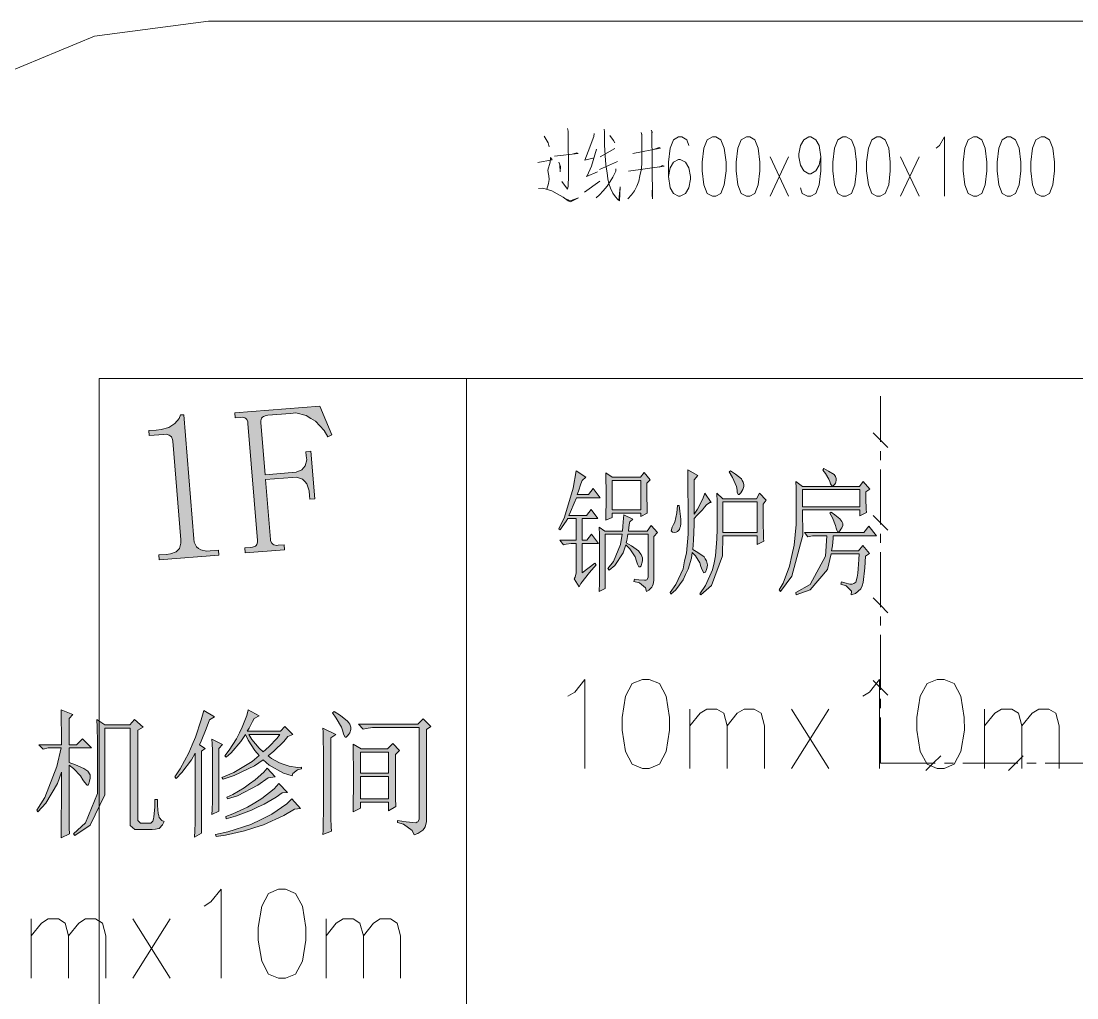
# Model space of a CAD drawing. Header units: millimetres. Extents: x -4415 to 173792, y -78716 to 47289.
# Drawn here: x 122125 to 136509, y -19894 to -6595 of the extents above; entities that cross this region are included whole.
import ezdxf

# ---------------------------------------------------------------- set-up
doc = ezdxf.new("R2010")
doc.units = ezdxf.units.MM

msp = doc.modelspace()

# ---------------------------------------------------------------- hatches: boundary and pattern name
h = msp.add_hatch(color=0)
h.dxf.hatch_style = 2
h.paths.add_polyline_path([(125707, -13725), (125712, -13792), (125178, -13836), (125173, -13768), (125250, -13761), (125278, -13759), (125317, -13745), (125327, -13733), (125337, -13722), (125346, -13687), (125344, -13665), (125215, -12073), (125213, -12050), (125199, -12018), (125187, -12007), (125175, -11997), (125135, -11989), (125108, -11991), (125041, -11996), (125036, -11929), (126193, -11835), (126359, -12227), (126306, -12254), (126253, -12168), (126137, -12043), (126072, -12003), (126007, -11963), (125870, -11930), (125797, -11935), (125485, -11961), (125463, -11963), (125427, -11977), (125415, -11989), (125402, -12002), (125391, -12036), (125392, -12058), (125450, -12770), (125817, -12740), (125872, -12736), (125951, -12705), (125974, -12678), (125996, -12650), (126016, -12568), (126011, -12512), (126006, -12457), (126074, -12450), (126126, -13097), (126059, -13102), (126055, -13058), (126050, -12992), (126017, -12894), (125989, -12862), (125961, -12831), (125878, -12804), (125822, -12809), (125455, -12838), (125521, -13651), (125523, -13672), (125539, -13704), (125554, -13715), (125569, -13725), (125607, -13733), (125628, -13731)])
h = msp.add_hatch(color=0)
h.dxf.hatch_style = 2
h.paths.add_polyline_path([(124340, -11953), (124477, -13645), (124481, -13689), (124514, -13754), (124544, -13774), (124573, -13795), (124653, -13811), (124703, -13806), (124814, -13797), (124820, -13865), (124008, -13931), (124003, -13863), (124103, -13855), (124159, -13850), (124237, -13821), (124261, -13797), (124284, -13773), (124303, -13704), (124300, -13659), (124191, -12313), (124189, -12291), (124173, -12256), (124157, -12243), (124142, -12230), (124100, -12220), (124072, -12222), (123871, -12238), (123865, -12170), (123965, -12162), (124033, -12156), (124139, -12126), (124179, -12101), (124219, -12075), (124278, -12003), (124296, -11957)])
h = msp.add_hatch(color=0)
h.dxf.hatch_style = 2
h.paths.add_polyline_path([(129768, -14107), (129943, -13976), (129961, -13997), (129867, -14104), (129750, -14253), (129727, -14297), (129662, -14187), (129674, -14166), (129686, -14107), (129686, -14070), (129686, -13705), (129656, -13705), (129618, -13705), (129549, -13716), (129516, -13727), (129464, -13661), (129686, -13661), (129686, -13368), (129574, -13368), (129551, -13401), (129498, -13478), (129469, -13522), (129452, -13507), (129530, -13350), (129647, -12955), (129686, -12718), (129820, -12806), (129768, -12850), (129750, -12897), (129718, -12993), (129703, -13040), (129856, -13040), (129920, -12959), (130013, -13084), (129691, -13084), (129662, -13157), (129610, -13277), (129586, -13324), (129826, -13324), (129890, -13244), (129984, -13368), (129768, -13368), (129768, -13661), (129832, -13661), (129896, -13581), (129990, -13705), (129768, -13705)])
h = msp.add_hatch(color=0)
h.paths.add_polyline_path([(130569, -13295), (130177, -13295), (130177, -13353), (130090, -13390), (130092, -13309), (130095, -13147), (130095, -13065), (130095, -12983), (130092, -12824), (130090, -12747), (130177, -12806), (130563, -12806), (130616, -12739), (130697, -12842), (130651, -12885), (130651, -13039), (130654, -13244), (130656, -13295), (130569, -13338)])
h.paths.add_polyline_path([(130177, -12850), (130177, -13251), (130569, -13251), (130569, -12850)])
h = msp.add_hatch(color=0)
h.dxf.hatch_style = 2
h.paths.add_polyline_path([(131207, -12702), (131347, -12782), (131294, -12841), (131294, -13309), (131341, -13240), (131414, -13097), (131441, -13024), (131528, -13148), (131508, -13148), (131462, -13182), (131435, -13214), (131409, -13247), (131338, -13323), (131294, -13367), (131294, -13448), (131285, -13660), (131277, -13791), (131345, -13828), (131429, -13890), (131447, -13916), (131464, -13942), (131475, -13998), (131470, -14030), (131464, -14061), (131448, -14097), (131438, -14103), (131427, -14108), (131403, -14066), (131387, -14019), (131370, -13971), (131312, -13876), (131270, -13828), (131260, -13905), (131212, -14055), (131177, -14128), (131143, -14201), (131043, -14337), (130978, -14399), (130967, -14376), (131043, -14267), (131143, -14051), (131165, -13945), (131189, -13840), (131212, -13580), (131212, -13426), (131212, -13273), (131209, -12910)])
h = msp.add_hatch(color=0)
h.dxf.hatch_style = 2
h.paths.add_polyline_path([(131791, -12717), (131859, -12761), (131938, -12826), (131950, -12849), (131962, -12870), (131973, -12904), (131973, -12914), (131973, -12932), (131959, -12973), (131944, -12995), (131930, -13017), (131908, -13039), (131903, -13039), (131894, -13039), (131882, -13010), (131879, -12981), (131871, -12932), (131818, -12808), (131774, -12732)])
h = msp.add_hatch(color=0)
h.dxf.hatch_style = 2
h.paths.add_polyline_path([(133061, -12688), (133125, -12721), (133201, -12768), (133210, -12782), (133221, -12797), (133231, -12823), (133231, -12834), (133231, -12844), (133225, -12870), (133219, -12885), (133213, -12899), (133195, -12917), (133185, -12922), (133173, -12925), (133152, -12896), (133143, -12863), (133131, -12831), (133085, -12753), (133049, -12709)])
h = msp.add_hatch(color=0)
h.paths.add_polyline_path([(133634, -13002), (133634, -13097), (133638, -13240), (133641, -13287), (133553, -13331), (133553, -13250), (132769, -13250), (132774, -13594), (132625, -14150), (132471, -14362), (132452, -14340), (132508, -14249), (132594, -14015), (132625, -13872), (132656, -13729), (132686, -13448), (132686, -13309), (132686, -13171), (132684, -12948), (132681, -12864), (132769, -12929), (133546, -12929), (133599, -12864), (133687, -12966)])
h.paths.add_polyline_path([(132769, -12973), (132769, -13206), (133553, -13206), (133553, -12973)])
h = msp.add_hatch(color=0)
h.paths.add_polyline_path([(131370, -14391), (131450, -14279), (131547, -14068), (131567, -13971), (131585, -13874), (131605, -13645), (131608, -13514), (131609, -13382), (131608, -13138), (131604, -13024), (131686, -13098), (132142, -13098), (132184, -13024), (132277, -13119), (132237, -13171), (132237, -13387), (132239, -13639), (132242, -13675), (132154, -13719), (132154, -13602), (131686, -13602), (131681, -13876), (131531, -14279), (131387, -14406)])
h.paths.add_polyline_path([(131686, -13141), (131686, -13558), (132154, -13558), (132154, -13141)])
h = msp.add_hatch(color=0)
h.dxf.hatch_style = 2
h.paths.add_polyline_path([(131090, -13192), (131101, -13265), (131113, -13375), (131113, -13412), (131113, -13434), (131107, -13476), (131101, -13496), (131095, -13516), (131069, -13543), (131048, -13551), (131028, -13558), (130999, -13554), (130990, -13543), (130982, -13533), (130993, -13485), (131014, -13449), (131031, -13416), (131058, -13288), (131066, -13192)])
h = msp.add_hatch(color=0)
h.dxf.hatch_style = 2
h.paths.add_polyline_path([(130335, -13317), (130458, -13376), (130417, -13412), (130414, -13427), (130405, -13489), (130399, -13537), (130656, -13537), (130709, -13464), (130797, -13558), (130744, -13610), (130744, -14187), (130744, -14213), (130736, -14260), (130727, -14283), (130718, -14304), (130677, -14344), (130645, -14362), (130633, -14312), (130548, -14242), (130475, -14224), (130481, -14195), (130543, -14202), (130620, -14208), (130636, -14206), (130652, -14204), (130668, -14169), (130668, -14136), (130668, -13581), (130393, -13581), (130388, -13610), (130376, -13668), (130370, -13698), (130443, -13741), (130535, -13808), (130554, -13833), (130574, -13857), (130592, -13902), (130592, -13924), (130592, -13943), (130584, -13977), (130578, -13993), (130571, -14010), (130558, -14026), (130551, -14026), (130543, -14026), (130522, -13987), (130510, -13946), (130490, -13888), (130417, -13778), (130364, -13727), (130326, -13833), (130212, -14005), (130136, -14070), (130119, -14049), (130195, -13953), (130291, -13719), (130312, -13581), (130083, -13581), (130083, -14319), (130002, -14362), (130005, -14242), (130007, -14011), (130007, -13902), (130007, -13792), (130005, -13584), (130002, -13485), (130078, -13537), (130317, -13537), (130324, -13470), (130332, -13361)])
h = msp.add_hatch(color=0)
h.dxf.hatch_style = 2
h.paths.add_polyline_path([(133143, -13294), (133161, -13279), (133213, -13317), (133279, -13372), (133292, -13390), (133306, -13408), (133319, -13437), (133319, -13448), (133319, -13463), (133306, -13496), (133292, -13514), (133279, -13533), (133263, -13551), (133260, -13551), (133251, -13551), (133237, -13525), (133231, -13499), (133222, -13460), (133178, -13357)])
h = msp.add_hatch(color=0)
h.dxf.hatch_style = 2
h.paths.add_polyline_path([(132798, -13558), (133605, -13558), (133675, -13470), (133780, -13602), (133190, -13602), (133190, -13639), (133178, -13741), (133166, -13806), (133536, -13806), (133594, -13733), (133682, -13843), (133629, -13879), (133620, -14037), (133597, -14238), (133582, -14282), (133567, -14326), (133494, -14388), (133436, -14406), (133439, -14358), (133368, -14285), (133295, -14259), (133302, -14230), (133348, -14245), (133415, -14259), (133436, -14259), (133448, -14259), (133472, -14251), (133485, -14241), (133498, -14233), (133517, -14167), (133524, -14110), (133529, -14053), (133538, -13923), (133541, -13850), (133161, -13850), (133110, -14059), (132874, -14337), (132686, -14406), (132681, -14376), (132874, -14267), (133085, -13879), (133102, -13602), (132909, -13602), (132844, -13616)])
h = msp.add_hatch(color=0)
h.dxf.hatch_style = 2
h.paths.add_polyline_path([(122778, -16725), (122778, -17113), (122781, -17581), (122786, -17661), (122669, -17713), (122672, -17552), (122676, -17105), (122676, -16821), (122621, -16974), (122460, -17245), (122354, -17362), (122339, -17339), (122448, -17167), (122614, -16743), (122669, -16491), (122492, -16491), (122427, -16506), (122369, -16447), (122676, -16447), (122676, -16319), (122672, -16081), (122669, -15972), (122830, -16037), (122778, -16089), (122778, -16447), (122880, -16447), (122961, -16367), (123085, -16491), (122778, -16491), (122778, -16689), (122866, -16722), (122981, -16772), (123009, -16791), (123036, -16809), (123064, -16857), (123064, -16886), (123064, -16904), (123058, -16941), (123052, -16959), (123046, -16977), (123038, -16996), (123034, -16996), (123023, -16996), (122991, -16959), (122968, -16923), (122935, -16871), (122840, -16772)])
h = msp.add_hatch(color=0)
h.dxf.hatch_style = 2
h.paths.add_polyline_path([(123268, -16220), (123268, -16856), (123268, -17128), (123064, -17541), (122859, -17684), (122837, -17661), (123001, -17512), (123166, -17109), (123166, -16856), (123166, -16505), (123166, -16406), (123162, -16206), (123158, -16103), (123268, -16176), (123605, -16176), (123670, -16103), (123787, -16206), (123714, -16250), (123714, -17442), (123714, -17479), (123751, -17515), (123787, -17515), (123875, -17515), (123893, -17515), (123919, -17486), (123927, -17457), (123933, -17428), (123945, -17296), (123948, -17194), (123985, -17194), (123985, -17275), (123992, -17382), (124000, -17410), (124006, -17437), (124044, -17479), (124073, -17494), (124050, -17538), (124005, -17587), (123981, -17593), (123957, -17598), (123912, -17603), (123889, -17603), (123736, -17603), (123674, -17603), (123612, -17545), (123612, -17486), (123612, -16220)])
h = msp.add_hatch(color=0)
h.dxf.hatch_style = 2
h.paths.add_polyline_path([(124555, -16447), (124635, -16498), (124585, -16534), (124585, -17653), (124489, -17704), (124492, -17620), (124497, -17511), (124497, -17485), (124497, -16564), (124445, -16651), (124317, -16823), (124240, -16908), (124219, -16885), (124292, -16776), (124411, -16558), (124456, -16450), (124502, -16343), (124580, -16107), (124614, -15979), (124760, -16066), (124694, -16110), (124647, -16231), (124577, -16399)])
h = msp.add_hatch(color=0)
h.paths.add_polyline_path([(125220, -15972), (125367, -16052), (125301, -16089), (125279, -16133), (125231, -16220), (125206, -16264), (125659, -16264), (125717, -16198), (125828, -16308), (125761, -16337), (125703, -16402), (125568, -16534), (125491, -16600), (125535, -16636), (125644, -16695), (125711, -16717), (125776, -16739), (125893, -16757), (125945, -16753), (125945, -16776), (125890, -16790), (125828, -16838), (125820, -16870), (125699, -16834), (125503, -16724), (125425, -16651), (125305, -16735), (125030, -16867), (124877, -16914), (124862, -16893), (125023, -16823), (125275, -16674), (125367, -16593), (125311, -16527), (125220, -16384), (125184, -16308), (125118, -16402), (124986, -16557), (124921, -16615), (124899, -16600), (124960, -16523), (125061, -16366), (125100, -16286), (125139, -16206), (125199, -16048)])
h.paths.add_polyline_path([(125228, -16308), (125269, -16377), (125367, -16494), (125425, -16542), (125498, -16476), (125612, -16359), (125652, -16308)])
h = msp.add_hatch(color=0)
h.dxf.hatch_style = 2
h.paths.add_polyline_path([(126390, -15993), (126475, -16048), (126574, -16125), (126588, -16147), (126603, -16169), (126617, -16206), (126617, -16220), (126617, -16242), (126603, -16284), (126588, -16304), (126574, -16324), (126555, -16344), (126551, -16344), (126541, -16344), (126518, -16304), (126507, -16264), (126489, -16209), (126419, -16084), (126369, -16015)])
h = msp.add_hatch(color=0)
h.dxf.hatch_style = 2
h.paths.add_polyline_path([(127253, -17478), (127370, -17496), (127502, -17509), (127516, -17503), (127531, -17498), (127547, -17467), (127547, -17441), (127547, -16213), (126961, -16213), (126913, -16213), (126826, -16224), (126785, -16235), (126720, -16169), (127531, -16169), (127604, -16096), (127706, -16198), (127648, -16242), (127648, -17449), (127648, -17496), (127632, -17566), (127615, -17588), (127599, -17610), (127531, -17654), (127480, -17675), (127451, -17613), (127337, -17529), (127253, -17508)])
h = msp.add_hatch(color=0)
h.dxf.hatch_style = 2
h.paths.add_polyline_path([(126346, -17391), (126346, -17449), (126351, -17566), (126354, -17625), (126237, -17668), (126241, -17613), (126244, -17251), (126244, -16944), (126244, -16637), (126241, -16274), (126237, -16220), (126413, -16308), (126346, -16352)])
h = msp.add_hatch(color=0)
h.dxf.hatch_style = 2
h.paths.add_polyline_path([(124723, -16373), (124869, -16446), (124819, -16498), (124819, -17353), (124723, -17397), (124726, -17327), (124731, -17218), (124731, -17178), (124731, -16542), (124731, -16519), (124726, -16435)])
h = msp.add_hatch(color=0)
h.paths.add_polyline_path([(126647, -17361), (126650, -17244), (126653, -17012), (126653, -16896), (126653, -16781), (126650, -16552), (126647, -16439), (126756, -16505), (127115, -16505), (127188, -16432), (127282, -16527), (127224, -16578), (127224, -16820), (127228, -17174), (127232, -17288), (127129, -17346), (127129, -17229), (126749, -17229), (126749, -17309)])
h.paths.add_polyline_path([(126749, -16879), (126749, -17186), (127129, -17186), (127129, -16879)])
h.paths.add_polyline_path([(126749, -16549), (126749, -16835), (127129, -16835), (127129, -16549)])
h = msp.add_hatch(color=0)
h.dxf.hatch_style = 2
h.paths.add_polyline_path([(125477, -16768), (125586, -16885), (125491, -16900), (125352, -16999), (125074, -17142), (124936, -17185), (124928, -17163), (125009, -17127), (125163, -17035), (125238, -16981), (125314, -16926), (125433, -16820)])
h = msp.add_hatch(color=0)
h.dxf.hatch_style = 2
h.paths.add_polyline_path([(125638, -16973), (125755, -17098), (125681, -17104), (125601, -17160), (125435, -17257), (125348, -17298), (125262, -17340), (125048, -17419), (124921, -17456), (124913, -17426), (125012, -17390), (125210, -17295), (125308, -17236), (125407, -17178), (125571, -17046)])
h = msp.add_hatch(color=0)
h.dxf.hatch_style = 2
h.paths.add_polyline_path([(125813, -17185), (125930, -17317), (125849, -17324), (125703, -17412), (125427, -17540), (125298, -17580), (125168, -17620), (124910, -17678), (124782, -17697), (124775, -17668), (124942, -17634), (125254, -17532), (125396, -17463), (125539, -17394), (125747, -17254)])

# ---------------------------------------------------------------- linework, layer by layer
at = {"color": 0, "lineweight": 0}
for points in [[(124677, -6595), (123124, -6800), (121677, -7399), (120434, -8352), (119480, -9595), (118881, -11042), (118676, -12595)], [(139177, -6595), (124677, -6595)], [(129252, -8159), (129305, -8253), (129319, -8308)], [(129569, -8056), (129579, -8095), (129583, -8702), (129579, -8844), (129569, -8883), (129494, -8780)], [(129933, -8126), (129929, -8166), (129852, -8371), (129805, -8489), (129933, -8458)], [(130070, -8064), (130075, -8103), (130075, -8284), (130084, -8418), (130089, -8497), (130098, -8584), (130108, -8662), (130118, -8742), (130131, -8804), (130155, -8867), (130188, -8938), (130222, -8985), (130254, -9025), (130277, -9040), (130287, -8851), (130269, -9032)], [(130212, -8253), (130198, -8222), (130145, -8151)], [(130571, -8111), (130584, -8143), (130580, -8135), (130584, -8402), (130580, -8520), (130576, -8607), (130557, -8702), (130543, -8773), (130514, -8844), (130481, -8907), (130443, -8962), (130391, -9016)], [(130708, -8079), (130726, -8111), (130718, -8095), (130726, -9016), (130722, -8954), (130726, -8827)], [(131221, -8286), (131197, -8210), (131129, -8172), (131083, -8172), (131013, -8210), (130967, -8325), (130944, -8517), (130944, -8710), (130967, -8864), (131013, -8941), (131083, -8979), (131105, -8979), (131175, -8941), (131221, -8864), (131244, -8748), (131244, -8710), (131221, -8594), (131175, -8517), (131105, -8480), (131083, -8480), (131013, -8517), (130967, -8594), (130944, -8710)], [(133021, -8441), (132998, -8556), (132952, -8633), (132883, -8672), (132859, -8672), (132791, -8633), (132744, -8556), (132721, -8441), (132721, -8402), (132744, -8286), (132791, -8210), (132859, -8172), (132883, -8172), (132952, -8210), (132998, -8286), (133021, -8441), (133021, -8633), (132998, -8825), (132952, -8941), (132883, -8979), (132837, -8979), (132767, -8941), (132744, -8864)], [(134591, -8325), (134637, -8286), (134706, -8172), (134706, -8979)], [(129966, -8340), (129895, -8568), (129838, -8702), (129829, -8709), (129976, -8647)], [(130013, -8442), (130212, -8331)], [(130458, -8395), (130836, -8324), (130816, -8316), (130755, -8340)], [(129167, -8520), (129362, -8482), (129338, -8450), (129333, -8513), (129300, -8623), (129305, -8655), (129315, -8702), (129319, -8749), (129309, -8804), (129286, -8883)], [(129390, -8435), (129716, -8395), (129697, -8387), (129649, -8402)], [(132329, -8979), (132582, -8441)], [(132582, -8979), (132329, -8441)], [(134106, -8979), (134360, -8441)], [(134360, -8979), (134106, -8441)], [(129451, -8513), (129475, -8576), (129470, -8647), (129465, -8553)], [(130230, -8607), (130226, -8639), (130188, -8718), (130151, -8780), (130108, -8844), (130056, -8907), (130004, -8962), (129961, -9001)], [(130004, -8615), (130250, -8505)], [(130401, -8639), (130887, -8568), (130864, -8560), (130821, -8584)], [(129801, -8922), (130008, -8773)], [(129172, -8875), (129234, -8867), (129309, -8891), (129356, -8907), (129427, -8946), (129508, -8993), (129579, -9040), (129612, -9056), (129720, -9001), (129607, -9040), (129536, -9009)], [(123190, -21460), (123190, -11460)], [(123190, -11460), (128191, -11460)], [(128191, -21459), (128191, -11460)], [(128191, -11460), (138191, -11460)], [(128191, -11460), (128191, -21459)], [(133832, -11699), (133832, -12325)], [(133832, -12299), (133932, -12399), (133832, -12299), (133732, -12199)], [(133832, -12449), (133832, -12574)], [(133832, -12700), (133832, -13450)], [(133832, -13424), (133932, -13524), (133832, -13424), (133732, -13324)], [(133832, -13574), (133832, -13699)], [(133832, -13825), (133832, -14575)], [(133832, -14549), (133932, -14649), (133832, -14549), (133732, -14449)], [(133832, -14699), (133832, -14824)], [(133832, -14950), (133832, -15700)], [(129575, -15788), (129668, -15730), (129806, -15557), (129806, -16769)], [(133591, -15788), (133684, -15730), (133822, -15557), (133822, -16769)], [(133832, -15674), (133932, -15774), (133832, -15674), (133732, -15574)], [(131237, -16769), (131237, -15961)], [(131237, -16192), (131376, -16019), (131468, -15961), (131606, -15961), (131699, -16019), (131745, -16192), (131745, -16769)], [(131745, -16192), (131883, -16019), (131976, -15961), (132114, -15961), (132207, -16019), (132253, -16192), (132253, -16769)], [(132622, -16769), (133130, -15961)], [(133130, -16769), (132622, -15961)], [(133832, -15824), (133832, -15949)], [(135252, -16769), (135252, -15961)], [(135252, -16192), (135391, -16019), (135483, -15961), (135621, -15961), (135714, -16019), (135760, -16192), (135760, -16769)], [(135760, -16192), (135898, -16019), (135991, -15961), (136129, -15961), (136221, -16019), (136268, -16192), (136268, -16769)], [(133832, -16075), (133832, -16699)], [(134553, -16699), (134654, -16600), (134553, -16699), (134453, -16799)], [(135678, -16699), (135779, -16600), (135678, -16699), (135578, -16799)], [(133832, -16699), (134579, -16699)], [(134704, -16699), (134829, -16699)], [(134954, -16699), (135704, -16699)], [(135829, -16699), (135954, -16699)], [(136079, -16699), (136829, -16699)], [(124618, -18646), (124710, -18588), (124849, -18415), (124849, -19627)], [(122264, -19627), (122264, -18818)], [(122264, -19049), (122402, -18876), (122495, -18818), (122633, -18818), (122725, -18876), (122772, -19049), (122772, -19627)], [(122772, -19049), (122910, -18876), (123002, -18818), (123141, -18818), (123233, -18876), (123279, -19049), (123279, -19627)], [(123649, -19627), (124156, -18818)], [(124156, -19627), (123649, -18818)], [(126280, -19627), (126280, -18818)], [(126280, -19049), (126418, -18876), (126511, -18818), (126649, -18818), (126741, -18876), (126788, -19049), (126788, -19627)], [(126788, -19049), (126926, -18876), (127018, -18818), (127157, -18818), (127249, -18876), (127295, -19049), (127295, -19627)]]:
    msp.add_lwpolyline(points, dxfattribs=at)
for points in [[(131544, -8172), (131474, -8210), (131428, -8325), (131406, -8517), (131406, -8633), (131428, -8825), (131474, -8941), (131544, -8979), (131590, -8979), (131659, -8941), (131705, -8825), (131729, -8633), (131729, -8517), (131705, -8325), (131659, -8210), (131590, -8172)], [(132006, -8172), (131936, -8210), (131890, -8325), (131867, -8517), (131867, -8633), (131890, -8825), (131936, -8941), (132006, -8979), (132052, -8979), (132121, -8941), (132167, -8825), (132190, -8633), (132190, -8517), (132167, -8325), (132121, -8210), (132052, -8172)], [(133321, -8172), (133252, -8210), (133206, -8325), (133182, -8517), (133182, -8633), (133206, -8825), (133252, -8941), (133321, -8979), (133367, -8979), (133437, -8941), (133483, -8825), (133505, -8633), (133505, -8517), (133483, -8325), (133437, -8210), (133367, -8172)], [(133782, -8172), (133714, -8210), (133668, -8325), (133644, -8517), (133644, -8633), (133668, -8825), (133714, -8941), (133782, -8979), (133829, -8979), (133898, -8941), (133945, -8825), (133967, -8633), (133967, -8517), (133945, -8325), (133898, -8210), (133829, -8172)], [(135099, -8172), (135029, -8210), (134983, -8325), (134960, -8517), (134960, -8633), (134983, -8825), (135029, -8941), (135099, -8979), (135145, -8979), (135213, -8941), (135260, -8825), (135283, -8633), (135283, -8517), (135260, -8325), (135213, -8210), (135145, -8172)], [(135559, -8172), (135490, -8210), (135444, -8325), (135421, -8517), (135421, -8633), (135444, -8825), (135490, -8941), (135559, -8979), (135605, -8979), (135675, -8941), (135721, -8825), (135744, -8633), (135744, -8517), (135721, -8325), (135675, -8210), (135605, -8172)], [(136021, -8172), (135952, -8210), (135906, -8325), (135882, -8517), (135882, -8633), (135906, -8825), (135952, -8941), (136021, -8979), (136067, -8979), (136137, -8941), (136183, -8825), (136205, -8633), (136205, -8517), (136183, -8325), (136137, -8210), (136067, -8172)], [(125707, -13725), (125712, -13792), (125178, -13836), (125173, -13768), (125250, -13761), (125278, -13759), (125317, -13745), (125327, -13733), (125337, -13722), (125346, -13687), (125344, -13665), (125215, -12073), (125213, -12050), (125199, -12018), (125187, -12007), (125175, -11997), (125135, -11989), (125108, -11991), (125041, -11996), (125036, -11929), (126193, -11835), (126359, -12227), (126306, -12254), (126253, -12168), (126137, -12043), (126072, -12003), (126007, -11963), (125870, -11930), (125797, -11935), (125485, -11961), (125463, -11963), (125427, -11977), (125415, -11989), (125402, -12002), (125391, -12036), (125392, -12058), (125450, -12770), (125817, -12740), (125872, -12736), (125951, -12705), (125974, -12678), (125996, -12650), (126016, -12568), (126011, -12512), (126006, -12457), (126074, -12450), (126126, -13097), (126059, -13102), (126055, -13058), (126050, -12992), (126017, -12894), (125989, -12862), (125961, -12831), (125878, -12804), (125822, -12809), (125455, -12838), (125521, -13651), (125523, -13672), (125539, -13704), (125554, -13715), (125569, -13725), (125607, -13733), (125628, -13731)], [(124340, -11953), (124477, -13645), (124481, -13689), (124514, -13754), (124544, -13774), (124573, -13795), (124653, -13811), (124703, -13806), (124814, -13797), (124820, -13865), (124008, -13931), (124003, -13863), (124103, -13855), (124159, -13850), (124237, -13821), (124261, -13797), (124284, -13773), (124303, -13704), (124300, -13659), (124191, -12313), (124189, -12291), (124173, -12256), (124157, -12243), (124142, -12230), (124100, -12220), (124072, -12222), (123871, -12238), (123865, -12170), (123965, -12162), (124033, -12156), (124139, -12126), (124179, -12101), (124219, -12075), (124278, -12003), (124296, -11957)], [(129768, -14107), (129943, -13976), (129961, -13997), (129867, -14104), (129750, -14253), (129727, -14297), (129662, -14187), (129674, -14166), (129686, -14107), (129686, -14070), (129686, -13705), (129656, -13705), (129618, -13705), (129549, -13716), (129516, -13727), (129464, -13661), (129686, -13661), (129686, -13368), (129574, -13368), (129551, -13401), (129498, -13478), (129469, -13522), (129452, -13507), (129530, -13350), (129647, -12955), (129686, -12718), (129820, -12806), (129768, -12850), (129750, -12897), (129718, -12993), (129703, -13040), (129856, -13040), (129920, -12959), (130013, -13084), (129691, -13084), (129662, -13157), (129610, -13277), (129586, -13324), (129826, -13324), (129890, -13244), (129984, -13368), (129768, -13368), (129768, -13661), (129832, -13661), (129896, -13581), (129990, -13705), (129768, -13705)], [(130569, -13295), (130177, -13295), (130177, -13353), (130090, -13390), (130092, -13309), (130095, -13147), (130095, -13065), (130095, -12983), (130092, -12824), (130090, -12747), (130177, -12806), (130563, -12806), (130616, -12739), (130697, -12842), (130651, -12885), (130651, -13039), (130654, -13244), (130656, -13295), (130569, -13338)], [(131207, -12702), (131347, -12782), (131294, -12841), (131294, -13309), (131341, -13240), (131414, -13097), (131441, -13024), (131528, -13148), (131508, -13148), (131462, -13182), (131435, -13214), (131409, -13247), (131338, -13323), (131294, -13367), (131294, -13448), (131285, -13660), (131277, -13791), (131345, -13828), (131429, -13890), (131447, -13916), (131464, -13942), (131475, -13998), (131470, -14030), (131464, -14061), (131448, -14097), (131438, -14103), (131427, -14108), (131403, -14066), (131387, -14019), (131370, -13971), (131312, -13876), (131270, -13828), (131260, -13905), (131212, -14055), (131177, -14128), (131143, -14201), (131043, -14337), (130978, -14399), (130967, -14376), (131043, -14267), (131143, -14051), (131165, -13945), (131189, -13840), (131212, -13580), (131212, -13426), (131212, -13273), (131209, -12910)], [(131791, -12717), (131859, -12761), (131938, -12826), (131950, -12849), (131962, -12870), (131973, -12904), (131973, -12914), (131973, -12932), (131959, -12973), (131944, -12995), (131930, -13017), (131908, -13039), (131903, -13039), (131894, -13039), (131882, -13010), (131879, -12981), (131871, -12932), (131818, -12808), (131774, -12732)], [(133061, -12688), (133125, -12721), (133201, -12768), (133210, -12782), (133221, -12797), (133231, -12823), (133231, -12834), (133231, -12844), (133225, -12870), (133219, -12885), (133213, -12899), (133195, -12917), (133185, -12922), (133173, -12925), (133152, -12896), (133143, -12863), (133131, -12831), (133085, -12753), (133049, -12709)], [(130177, -12850), (130177, -13251), (130569, -13251), (130569, -12850)], [(133634, -13002), (133634, -13097), (133638, -13240), (133641, -13287), (133553, -13331), (133553, -13250), (132769, -13250), (132774, -13594), (132625, -14150), (132471, -14362), (132452, -14340), (132508, -14249), (132594, -14015), (132625, -13872), (132656, -13729), (132686, -13448), (132686, -13309), (132686, -13171), (132684, -12948), (132681, -12864), (132769, -12929), (133546, -12929), (133599, -12864), (133687, -12966)], [(131370, -14391), (131450, -14279), (131547, -14068), (131567, -13971), (131585, -13874), (131605, -13645), (131608, -13514), (131609, -13382), (131608, -13138), (131604, -13024), (131686, -13098), (132142, -13098), (132184, -13024), (132277, -13119), (132237, -13171), (132237, -13387), (132239, -13639), (132242, -13675), (132154, -13719), (132154, -13602), (131686, -13602), (131681, -13876), (131531, -14279), (131387, -14406)], [(132769, -12973), (132769, -13206), (133553, -13206), (133553, -12973)], [(131090, -13192), (131101, -13265), (131113, -13375), (131113, -13412), (131113, -13434), (131107, -13476), (131101, -13496), (131095, -13516), (131069, -13543), (131048, -13551), (131028, -13558), (130999, -13554), (130990, -13543), (130982, -13533), (130993, -13485), (131014, -13449), (131031, -13416), (131058, -13288), (131066, -13192)], [(131686, -13141), (131686, -13558), (132154, -13558), (132154, -13141)], [(130335, -13317), (130458, -13376), (130417, -13412), (130414, -13427), (130405, -13489), (130399, -13537), (130656, -13537), (130709, -13464), (130797, -13558), (130744, -13610), (130744, -14187), (130744, -14213), (130736, -14260), (130727, -14283), (130718, -14304), (130677, -14344), (130645, -14362), (130633, -14312), (130548, -14242), (130475, -14224), (130481, -14195), (130543, -14202), (130620, -14208), (130636, -14206), (130652, -14204), (130668, -14169), (130668, -14136), (130668, -13581), (130393, -13581), (130388, -13610), (130376, -13668), (130370, -13698), (130443, -13741), (130535, -13808), (130554, -13833), (130574, -13857), (130592, -13902), (130592, -13924), (130592, -13943), (130584, -13977), (130578, -13993), (130571, -14010), (130558, -14026), (130551, -14026), (130543, -14026), (130522, -13987), (130510, -13946), (130490, -13888), (130417, -13778), (130364, -13727), (130326, -13833), (130212, -14005), (130136, -14070), (130119, -14049), (130195, -13953), (130291, -13719), (130312, -13581), (130083, -13581), (130083, -14319), (130002, -14362), (130005, -14242), (130007, -14011), (130007, -13902), (130007, -13792), (130005, -13584), (130002, -13485), (130078, -13537), (130317, -13537), (130324, -13470), (130332, -13361)], [(133143, -13294), (133161, -13279), (133213, -13317), (133279, -13372), (133292, -13390), (133306, -13408), (133319, -13437), (133319, -13448), (133319, -13463), (133306, -13496), (133292, -13514), (133279, -13533), (133263, -13551), (133260, -13551), (133251, -13551), (133237, -13525), (133231, -13499), (133222, -13460), (133178, -13357)], [(132798, -13558), (133605, -13558), (133675, -13470), (133780, -13602), (133190, -13602), (133190, -13639), (133178, -13741), (133166, -13806), (133536, -13806), (133594, -13733), (133682, -13843), (133629, -13879), (133620, -14037), (133597, -14238), (133582, -14282), (133567, -14326), (133494, -14388), (133436, -14406), (133439, -14358), (133368, -14285), (133295, -14259), (133302, -14230), (133348, -14245), (133415, -14259), (133436, -14259), (133448, -14259), (133472, -14251), (133485, -14241), (133498, -14233), (133517, -14167), (133524, -14110), (133529, -14053), (133538, -13923), (133541, -13850), (133161, -13850), (133110, -14059), (132874, -14337), (132686, -14406), (132681, -14376), (132874, -14267), (133085, -13879), (133102, -13602), (132909, -13602), (132844, -13616)], [(130591, -15557), (130452, -15615), (130360, -15788), (130314, -16077), (130314, -16250), (130360, -16538), (130452, -16711), (130591, -16769), (130683, -16769), (130822, -16711), (130914, -16538), (130960, -16250), (130960, -16077), (130914, -15788), (130822, -15615), (130683, -15557)], [(134607, -15557), (134468, -15615), (134376, -15788), (134330, -16077), (134330, -16250), (134376, -16538), (134468, -16711), (134607, -16769), (134699, -16769), (134838, -16711), (134930, -16538), (134976, -16250), (134975, -16077), (134930, -15788), (134838, -15615), (134699, -15557)], [(122778, -16725), (122778, -17113), (122781, -17581), (122786, -17661), (122669, -17713), (122672, -17552), (122676, -17105), (122676, -16821), (122621, -16974), (122460, -17245), (122354, -17362), (122339, -17339), (122448, -17167), (122614, -16743), (122669, -16491), (122492, -16491), (122427, -16506), (122369, -16447), (122676, -16447), (122676, -16319), (122672, -16081), (122669, -15972), (122830, -16037), (122778, -16089), (122778, -16447), (122880, -16447), (122961, -16367), (123085, -16491), (122778, -16491), (122778, -16689), (122866, -16722), (122981, -16772), (123009, -16791), (123036, -16809), (123064, -16857), (123064, -16886), (123064, -16904), (123058, -16941), (123052, -16959), (123046, -16977), (123038, -16996), (123034, -16996), (123023, -16996), (122991, -16959), (122968, -16923), (122935, -16871), (122840, -16772)], [(123268, -16220), (123268, -16856), (123268, -17128), (123064, -17541), (122859, -17684), (122837, -17661), (123001, -17512), (123166, -17109), (123166, -16856), (123166, -16505), (123166, -16406), (123162, -16206), (123158, -16103), (123268, -16176), (123605, -16176), (123670, -16103), (123787, -16206), (123714, -16250), (123714, -17442), (123714, -17479), (123751, -17515), (123787, -17515), (123875, -17515), (123893, -17515), (123919, -17486), (123927, -17457), (123933, -17428), (123945, -17296), (123948, -17194), (123985, -17194), (123985, -17275), (123992, -17382), (124000, -17410), (124006, -17437), (124044, -17479), (124073, -17494), (124050, -17538), (124005, -17587), (123981, -17593), (123957, -17598), (123912, -17603), (123889, -17603), (123736, -17603), (123674, -17603), (123612, -17545), (123612, -17486), (123612, -16220)], [(124555, -16447), (124635, -16498), (124585, -16534), (124585, -17653), (124489, -17704), (124492, -17620), (124497, -17511), (124497, -17485), (124497, -16564), (124445, -16651), (124317, -16823), (124240, -16908), (124219, -16885), (124292, -16776), (124411, -16558), (124456, -16450), (124502, -16343), (124580, -16107), (124614, -15979), (124760, -16066), (124694, -16110), (124647, -16231), (124577, -16399)], [(125220, -15972), (125367, -16052), (125301, -16089), (125279, -16133), (125231, -16220), (125206, -16264), (125659, -16264), (125717, -16198), (125828, -16308), (125761, -16337), (125703, -16402), (125568, -16534), (125491, -16600), (125535, -16636), (125644, -16695), (125711, -16717), (125776, -16739), (125893, -16757), (125945, -16753), (125945, -16776), (125890, -16790), (125828, -16838), (125820, -16870), (125699, -16834), (125503, -16724), (125425, -16651), (125305, -16735), (125030, -16867), (124877, -16914), (124862, -16893), (125023, -16823), (125275, -16674), (125367, -16593), (125311, -16527), (125220, -16384), (125184, -16308), (125118, -16402), (124986, -16557), (124921, -16615), (124899, -16600), (124960, -16523), (125061, -16366), (125100, -16286), (125139, -16206), (125199, -16048)], [(126390, -15993), (126475, -16048), (126574, -16125), (126588, -16147), (126603, -16169), (126617, -16206), (126617, -16220), (126617, -16242), (126603, -16284), (126588, -16304), (126574, -16324), (126555, -16344), (126551, -16344), (126541, -16344), (126518, -16304), (126507, -16264), (126489, -16209), (126419, -16084), (126369, -16015)], [(127253, -17478), (127370, -17496), (127502, -17509), (127516, -17503), (127531, -17498), (127547, -17467), (127547, -17441), (127547, -16213), (126961, -16213), (126913, -16213), (126826, -16224), (126785, -16235), (126720, -16169), (127531, -16169), (127604, -16096), (127706, -16198), (127648, -16242), (127648, -17449), (127648, -17496), (127632, -17566), (127615, -17588), (127599, -17610), (127531, -17654), (127480, -17675), (127451, -17613), (127337, -17529), (127253, -17508)], [(126346, -17391), (126346, -17449), (126351, -17566), (126354, -17625), (126237, -17668), (126241, -17613), (126244, -17251), (126244, -16944), (126244, -16637), (126241, -16274), (126237, -16220), (126413, -16308), (126346, -16352)], [(124723, -16373), (124869, -16446), (124819, -16498), (124819, -17353), (124723, -17397), (124726, -17327), (124731, -17218), (124731, -17178), (124731, -16542), (124731, -16519), (124726, -16435)], [(125228, -16308), (125269, -16377), (125367, -16494), (125425, -16542), (125498, -16476), (125612, -16359), (125652, -16308)], [(126647, -17361), (126650, -17244), (126653, -17012), (126653, -16896), (126653, -16781), (126650, -16552), (126647, -16439), (126756, -16505), (127115, -16505), (127188, -16432), (127282, -16527), (127224, -16578), (127224, -16820), (127228, -17174), (127232, -17288), (127129, -17346), (127129, -17229), (126749, -17229), (126749, -17309)], [(126749, -16549), (126749, -16835), (127129, -16835), (127129, -16549)], [(125477, -16768), (125586, -16885), (125491, -16900), (125352, -16999), (125074, -17142), (124936, -17185), (124928, -17163), (125009, -17127), (125163, -17035), (125238, -16981), (125314, -16926), (125433, -16820)], [(126749, -16879), (126749, -17186), (127129, -17186), (127129, -16879)], [(125638, -16973), (125755, -17098), (125681, -17104), (125601, -17160), (125435, -17257), (125348, -17298), (125262, -17340), (125048, -17419), (124921, -17456), (124913, -17426), (125012, -17390), (125210, -17295), (125308, -17236), (125407, -17178), (125571, -17046)], [(125813, -17185), (125930, -17317), (125849, -17324), (125703, -17412), (125427, -17540), (125298, -17580), (125168, -17620), (124910, -17678), (124782, -17697), (124775, -17668), (124942, -17634), (125254, -17532), (125396, -17463), (125539, -17394), (125747, -17254)], [(125634, -18415), (125495, -18473), (125403, -18646), (125357, -18934), (125357, -19107), (125403, -19396), (125495, -19569), (125634, -19627), (125726, -19627), (125864, -19569), (125957, -19396), (126003, -19107), (126003, -18934), (125957, -18646), (125864, -18473), (125726, -18415)]]:
    msp.add_lwpolyline(points, close=True, dxfattribs=at)

doc.saveas('drawing.dxf')
